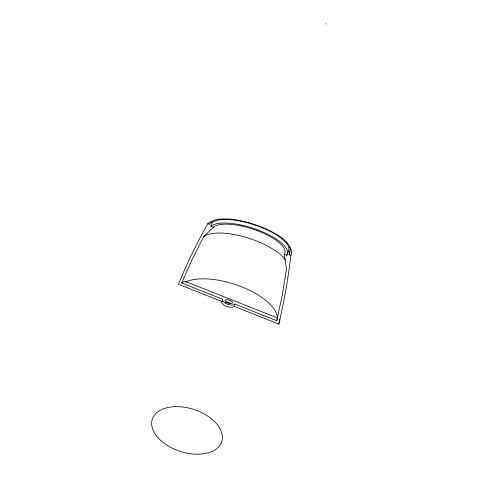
<?xml version="1.0" encoding="UTF-8"?>
<svg xmlns="http://www.w3.org/2000/svg" width="478" height="478" viewBox="0 0 478 478"><rect width="100%" height="100%" fill="white"/><g stroke="black" fill="none" stroke-linecap="round" stroke-linejoin="round"><path stroke-width="0.72" d="M278.704 324.048C284.255 301.487 288.156 278.537 290.857 255.467L289.065 254.786L289.399 252.157A42.596 14.244 18 0 0 259.865 226.369A42.596 14.244 18 0 0 210.702 222.174L209.478 224.415L207.751 223.758C196.787 243.302 186.856 263.456 178.443 284.237L222.019 301.534A6.543 2.796 18 0 0 226.243 306.279A6.543 2.796 18 0 0 234.065 306.32L278.704 324.048A54.576 23.398 18 0 0 279.917 319.429M276.822 320.72L277.383 317.918L184.604 281.184L181.682 282.994L222.742 299.276A6.549 2.778 18 0 0 226.978 304.002A6.549 2.778 18 0 0 234.812 304.056L276.822 320.72L282.379 294.567L286.489 268.845L284.296 254.344A38.419 13.043 18 0 0 257.767 230.826A38.419 13.043 18 0 0 213.319 227.235L210.852 226.291L211.945 222.646A41.227 13.784 18 0 1 259.548 226.691A41.227 13.784 18 0 1 288.115 251.667L289.399 252.157M222.019 301.534L222.742 299.276M234.065 306.32L234.812 304.056M284.296 254.344L286.848 255.318L288.115 251.667M181.682 282.994L192.162 259.339L203.503 236.915L213.319 227.235M185.536 282.223L186.743 281.47A51.935 22.263 18 0 1 241.593 286.788A51.935 22.263 18 0 1 277.395 317.344M325.649 23.9L326.062 23.936M210.702 222.174L211.945 222.646M225.449 301.988A3.926 1.679 18 0 1 230.76 303.434M203.503 236.915A44.974 16.037 18 0 1 244.563 236.969A44.974 16.037 18 0 1 285.3 259.93M207.751 223.758A44.998 15.206 18 0 1 211.796 221.661M289.531 246.953A44.998 15.206 18 0 1 290.857 255.467M210.852 226.291A41.144 13.97 18 0 1 258.407 230.169A41.144 13.97 18 0 1 286.848 255.318M289.835 251.046A43.092 14.561 18 0 1 289.065 254.786M161.176 440.847A36.489 22.042 17.9 0 0 220.854 443.739A36.489 22.042 17.9 0 0 179.005 406.694A36.489 22.042 17.9 0 0 161.176 440.847M226.046 302.168A3.932 1.667 18 0 0 232.392 303.1A3.932 1.667 18 0 0 227.863 299.748A3.932 1.667 18 0 0 226.046 302.168"/></g></svg>
